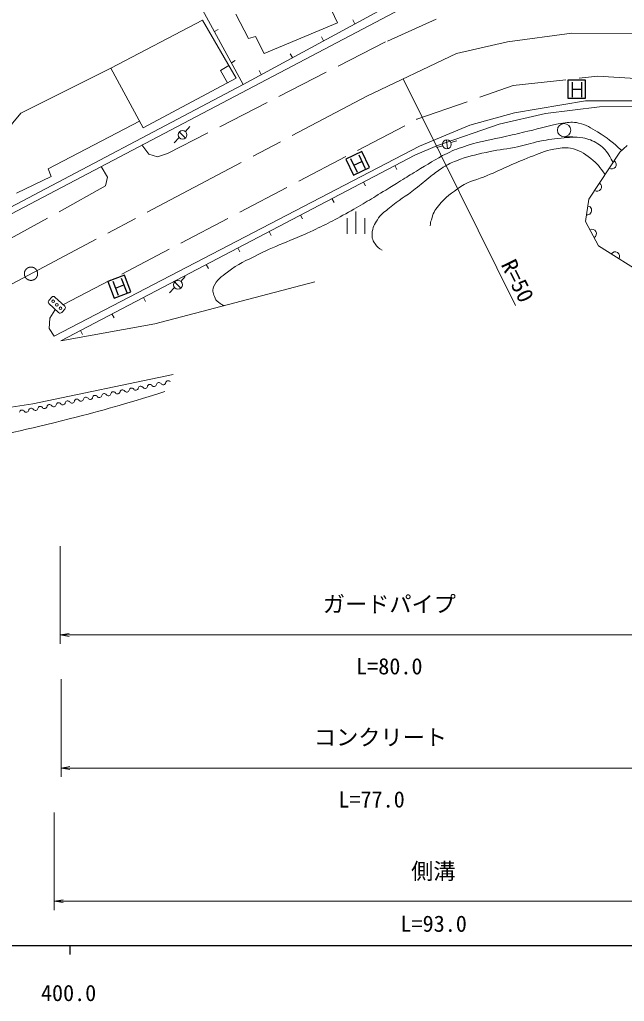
# Model space of a CAD drawing. Units: millimetres, scale not verified. Extents: x 40000 to 680000, y 20000 to 380000.
# Drawn here: x 462324 to 530496, y 198715 to 309310 of the extents above; entities that cross this region are included whole.
import ezdxf
from ezdxf.enums import TextEntityAlignment as Align

# ---------------------------------------------------------------- set-up
doc = ezdxf.new("R2010")
doc.units = ezdxf.units.MM
doc.header["$LTSCALE"] = 1000
doc.linetypes.add('CHAIN', pattern=[18.5, 12, -1.5, 3.5, -1.5])
doc.linetypes.add('DASHED', pattern=[7.5, 6, -1.5])
for name, color, linetype, lineweight in [('M-BMK', 2, 'CHAIN', 13), ('M-STR-HTXT', 7, 'Continuous', 13), ('M-STR-STRC', 7, 'Continuous', 25), ('M-TTL-BAND', 7, 'Continuous', 25), ('M-WORK', 1, 'Continuous', 13)]:
    doc.layers.add(name, color=color, linetype=linetype, lineweight=lineweight)
doc.styles.add('ＭＳ ゴシック', font='')
doc.styles.get('ＭＳ ゴシック').set_extended_font_data('MS Gothic')

# ---------------------------------------------------------------- blocks, each defined once
blk = doc.blocks.new('open_arrow')
at = {"color": 0, "linetype": 'Continuous', "lineweight": -2}
blk.add_lwpolyline([(7.5, 1.25), (0, 0), (7.5, -1.25)], dxfattribs=at)

msp = doc.modelspace()

# ---------------------------------------------------------------- linework, layer by layer
at = {"layer": 'M-BMK'}
for p, q in [((517318, 306823), (524583, 307802)), ((524583, 307802), (532347, 307755)), ((511566, 305504), (517318, 306823)), ((501453, 300688), (511566, 305504)), ((427634, 261672), (501453, 300688))]:
    msp.add_line(p, q, dxfattribs=at)
msp.add_circle((463606, 280685), 750, dxfattribs=at)
at = {"layer": 'M-STR-HTXT'}
for p, q in [((518205, 277114), (505567, 302647)), ((466908, 250000), (466908, 239000)), ((466908, 240000), (540734, 240000)), ((467000, 235000), (467000, 224000)), ((467000, 225000), (538116, 225000)), ((466220, 220000), (466220, 209000)), ((466220, 210000), (551833, 210000))]:
    msp.add_line(p, q, dxfattribs=at)
at = {"layer": 'M-STR-STRC'}
for p, q in [((526122, 302479), (524122, 302479)), ((524122, 302479), (524122, 300479)), ((524662, 300564), (524662, 302264)), ((525654, 302275), (525654, 300570)), ((526122, 300479), (526122, 302479)), ((524662, 301479), (525654, 301479)), ((524122, 300479), (526122, 300479)), ((500901, 294450), (499093, 293594)), ((501757, 292642), (500901, 294450)), ((499093, 293594), (499949, 291786)), ((500401, 292094), (499674, 293630)), ((500010, 292921), (500906, 293345)), ((500565, 294064), (501295, 292523)), ((499949, 291786), (501757, 292642)), ((474140, 280528), (472276, 279804)), ((473777, 280167), (474394, 278578)), ((474864, 278663), (474140, 280528)), ((472276, 279804), (472999, 277939)), ((473472, 278214), (472857, 279798)), ((473141, 279067), (474065, 279426)), ((472999, 277939), (474864, 278663))]:
    msp.add_line(p, q, dxfattribs=at)
at = {"layer": 'M-TTL-BAND'}
for p, q in [((40000, 205000), (579000, 205000)), ((468000, 205000), (468000, 204000))]:
    msp.add_line(p, q, dxfattribs=at)
at = {"layer": 'M-WORK'}
for p, q in [((492185, 321572), (498143, 308954)), ((487523, 302018), (481038, 313919)), ((419129, 265203), (507487, 311699)), ((505665, 311843), (487523, 302018)), ((488138, 307169), (486689, 309931)), ((472612, 303827), (482932, 309268)), ((482932, 309268), (486724, 302697)), ((498143, 308954), (489887, 305483)), ((500111, 308835), (499873, 309275)), ((484281, 307969), (484720, 308208)), ((488902, 307406), (488138, 307169)), ((489887, 305483), (488902, 307406)), ((496594, 306931), (496356, 307370)), ((493077, 305026), (492839, 305466)), ((486195, 304456), (486634, 304695)), ((462448, 298769), (472612, 303827)), ((476240, 297134), (472612, 303827)), ((484980, 303576), (485897, 304130)), ((485774, 302193), (484980, 303576)), ((489559, 303121), (489321, 303561)), ((418766, 265725), (487523, 302018)), ((486724, 302697), (476240, 297134)), ((526111, 300146), (518094, 298793)), ((531537, 300159), (526111, 300146)), ((460665, 296590), (462448, 298769)), ((518094, 298793), (513057, 297414)), ((521621, 298725), (516377, 297552)), ((527698, 299479), (521621, 298725)), ((531694, 299568), (527698, 299479)), ((475830, 297890), (465557, 292493)), ((516377, 297552), (509425, 295119)), ((481028, 295964), (480316, 296664)), ((481014, 296714), (481516, 297282)), ((507395, 295047), (513057, 297414)), ((480291, 296032), (479732, 295433)), ((510573, 294768), (510426, 295757)), ((510951, 295454), (511617, 295655)), ((523695, 296111), (524695, 296111)), ((507395, 295047), (466220, 273658)), ((509425, 295119), (506859, 294047)), ((510024, 295079), (509309, 294918)), ((526508, 289080), (529975, 294365)), ((529975, 294365), (530817, 295112)), ((466955, 273122), (506859, 294047)), ((465557, 292493), (465885, 291649)), ((504620, 292873), (504852, 292430)), ((465885, 291649), (461968, 289773)), ((501077, 291015), (501309, 290572)), ((497535, 289157), (497767, 288715)), ((526106, 286552), (526508, 289080)), ((500234, 285193), (500234, 287693)), ((493992, 287300), (494224, 286857)), ((499234, 285193), (499234, 286943)), ((501234, 285193), (501234, 286943)), ((527581, 283833), (526106, 286552)), ((490450, 285442), (490682, 284999)), ((486907, 283584), (487139, 283142)), ((538075, 277168), (527581, 283833)), ((483365, 281727), (483597, 281284)), ((479822, 279869), (480054, 279426)), ((480497, 279819), (480999, 280387)), ((477569, 275052), (495592, 279756)), ((479774, 279138), (479214, 278538)), ((480510, 279069), (479799, 279769)), ((465956, 278050), (465615, 277685)), ((467405, 277038), (466309, 278062)), ((476280, 278012), (476512, 277569)), ((465627, 277331), (466723, 276307)), ((467076, 276319), (467417, 276685)), ((472737, 276154), (472969, 275711)), ((466955, 273122), (477569, 275052)), ((469195, 274296), (469427, 273854)), ((479622, 269320), (463804, 266046)), ((463804, 266046), (454229, 264494))]:
    msp.add_line(p, q, dxfattribs=at)
at = {"layer": 'M-WORK', "linetype": 'DASHED'}
for p, q in [((509281, 309344), (503574, 306797)), ((503574, 306797), (479004, 294225)), ((517945, 301874), (527510, 302937)), ((527510, 302937), (536358, 302362)), ((507115, 298082), (517945, 301874)), ((467210, 277170), (507115, 298082)), ((476904, 294167), (476110, 295188)), ((479004, 294225), (477874, 293835)), ((477874, 293835), (476904, 294167)), ((471528, 292777), (472214, 291565)), ((472214, 291565), (472023, 290569)), ((472023, 290569), (457401, 282481)), ((465729, 275683), (466302, 276574)), ((465638, 274526), (465729, 275683)), ((466220, 273658), (465638, 274526))]:
    msp.add_line(p, q, dxfattribs=at)
at = {"layer": 'M-WORK'}
for centre, radius in [((523695, 296861), 750), ((480691, 296333), 500), ((510489, 295261), 500), ((480173, 279438), 500), ((466096, 277577), 150), ((466516, 277185), 150), ((466936, 276792), 150)]:
    msp.add_circle(centre, radius, dxfattribs=at)
for centre, radius, start, end in [((529064, 292977), 500, 236.74325, 56.74325), ((527419, 290468), 500, 236.74325, 56.74325), ((526307, 287816), 500, 260.96052, 80.96052), ((526843, 285192), 500, 298.46892, 118.46892), ((529451, 282645), 500, 327.58296, 147.58296), ((465797, 277514), 250, 136.94407, 226.94407), ((466139, 277879), 250, 46.94407, 136.94407), ((467235, 276855), 250, 316.94407, 46.94407), ((466893, 276490), 250, 226.94407, 316.94407), ((474949, 267525), 284, 33.93322, 168.75701), ((475420, 267842), 284, 213.93322, 348.75701), ((475978, 267731), 284, 33.93322, 168.75701), ((476449, 268049), 284, 213.93322, 348.75701), ((477007, 267938), 284, 33.93322, 168.75701), ((477478, 268255), 284, 213.93322, 348.75701), ((478036, 268144), 284, 33.93322, 168.75701), ((478507, 268461), 284, 213.93322, 348.75701), ((479064, 268351), 284, 33.93322, 168.75701), ((468776, 266286), 284, 33.93322, 168.75701), ((469247, 266604), 284, 213.93322, 348.75701), ((469805, 266493), 284, 33.93322, 168.75701), ((470276, 266810), 284, 213.93322, 348.75701), ((470833, 266699), 284, 33.93322, 168.75701), ((471305, 267016), 284, 213.93322, 348.75701), ((471862, 266906), 284, 33.93322, 168.75701), ((472334, 267223), 284, 213.93322, 348.75701), ((472891, 267112), 284, 33.93322, 168.75701), ((473363, 267429), 284, 213.93322, 348.75701), ((473920, 267318), 284, 33.93322, 168.75701), ((474392, 267636), 284, 213.93322, 348.75701), ((463631, 265254), 284, 33.93322, 168.75701), ((464103, 265571), 284, 213.93322, 348.75701), ((464660, 265461), 284, 33.93322, 168.75701), ((465132, 265778), 284, 213.93322, 348.75701), ((465689, 265667), 284, 33.93322, 168.75701), ((466161, 265984), 284, 213.93322, 348.75701), ((466718, 265873), 284, 33.93322, 168.75701), ((467190, 266191), 284, 213.93322, 348.75701), ((467747, 266080), 284, 33.93322, 168.75701), ((468218, 266397), 284, 213.93322, 348.75701), ((462603, 265048), 284, 33.93322, 168.75701), ((463074, 265365), 284, 213.93322, 348.75701)]:
    msp.add_arc(centre, radius, start, end, dxfattribs=at)
for points, knots in [([(530196, 294562), (529026, 295600), (528646, 295991), (527483, 296654), (526679, 297112), (526246, 297482), (525338, 297662), (524663, 297796), (524257, 297747), (523576, 297649), (522010, 297424), (521172, 297089), (519631, 296730), (518684, 296510), (518152, 296391), (517206, 296168), (515479, 295763), (514471, 295679), (512788, 295122), (511880, 294821), (511355, 294675), (510503, 294241), (509118, 293534), (508388, 293051), (507056, 292249), (506352, 291825), (505968, 291569), (505268, 291138), (504617, 290737), (504251, 290513), (503596, 290117), (501965, 289132), (501077, 288534), (499408, 287615), (497615, 286627), (496591, 286105), (494736, 285240), (493860, 284832), (493337, 284678), (492450, 284295), (491182, 283747), (490452, 283480), (489220, 282853), (487829, 282144), (486989, 281821), (485748, 280874), (485038, 280332), (484561, 280013), (484190, 279201), (483985, 278753), (484185, 278412), (484356, 277950), (484468, 277649), (484657, 277538), (484918, 277350), (485083, 277231), (485158, 277186), (485369, 277088)], [0, 0, 0, 0, 1, 1, 1, 2, 2, 2, 3, 3, 3, 4, 4, 4, 5, 5, 5, 6, 6, 6, 7, 7, 7, 8, 8, 8, 9, 9, 9, 10, 10, 10, 11, 11, 11, 12, 12, 12, 13, 13, 13, 14, 14, 14, 15, 15, 15, 16, 16, 16, 17, 17, 17, 18, 18, 18, 19, 19, 19, 19]), ([(503193, 283346), (502817, 283558), (502628, 283698), (502388, 284035), (502061, 284498), (502001, 284892), (502082, 285453), (502175, 286098), (502429, 286422), (502791, 286965), (503151, 287508), (503517, 287677), (504016, 288095), (505099, 289002), (505813, 289372), (506927, 290240), (507627, 290786), (507980, 291141), (508689, 291676), (509224, 292081), (509515, 292323), (510087, 292672), (510643, 293013), (510973, 293182), (511581, 293419), (512840, 293911), (513596, 294050), (514913, 294358), (516140, 294644), (516858, 294655), (518092, 294913), (519079, 295120), (519612, 295322), (520600, 295526), (521676, 295747), (522282, 295881), (523377, 295966), (524324, 296040), (524873, 296143), (525809, 295985), (526505, 295868), (526892, 295702), (527495, 295334), (528405, 294779), (528646, 294217), (529226, 293224)], [0, 0, 0, 0, 1, 1, 1, 2, 2, 2, 3, 3, 3, 4, 4, 4, 5, 5, 5, 6, 6, 6, 7, 7, 7, 8, 8, 8, 9, 9, 9, 10, 10, 10, 11, 11, 11, 12, 12, 12, 13, 13, 13, 14, 14, 14, 15, 15, 15, 15]), ([(528331, 291859), (527720, 292727), (527458, 293085), (526709, 293668), (525917, 294284), (525400, 294647), (524411, 294817), (523695, 294941), (523269, 294849), (522554, 294721), (521476, 294529), (520915, 294231), (519892, 293840), (517958, 293101), (516933, 292543), (515028, 291734), (513873, 291244), (513096, 291214), (512059, 290508), (510985, 289777), (510371, 289336), (509531, 288344), (509088, 287821), (508933, 287434), (508746, 286774), (508671, 286508), (508638, 286401), (508593, 286085)], [0, 0, 0, 0, 1, 1, 1, 2, 2, 2, 3, 3, 3, 4, 4, 4, 5, 5, 5, 6, 6, 6, 7, 7, 7, 8, 8, 8, 9, 9, 9, 9]), ([(478697, 267400), (473572, 265832), (472163, 265416), (467925, 264327), (463061, 263076), (460296, 262530), (455372, 261540), (454435, 261352), (453902, 261291), (452959, 261138), (450708, 260772), (449987, 260679), (447185, 260276)], [0, 0, 0, 0, 1, 1, 1, 2, 2, 2, 3, 3, 3, 4, 4, 4, 4])]:
    msp.add_open_spline(points, degree=3, knots=knots, dxfattribs=at)

# ---------------------------------------------------------------- block references
at = {"layer": 'M-STR-HTXT', "xscale": 133, "yscale": 133}
for p in [(466908, 240000), (467000, 225000), (466220, 210000)]:
    msp.add_blockref('open_arrow', p, dxfattribs=at)

# ---------------------------------------------------------------- texts
at = {"layer": 'M-STR-HTXT', "style": 'ＭＳ ゴシック'}
msp.add_text('R=50', height=1833, rotation=296.333, dxfattribs=at).set_placement((516046, 281474), align=Align.BOTTOM_LEFT)
for s, p in [('ガードパイプ', (496500, 242000)), ('コンクリート', (495500, 227000)), ('側溝', (506460, 211925))]:
    msp.add_text(s, height=1833, dxfattribs=at).set_placement(p, align=Align.BOTTOM_LEFT)
for s, p in [('L=80.0', (504000, 235000)), ('L=77.0', (502000, 220000)), ('L=93.0', (509000, 206000))]:
    msp.add_text(s, height=1833, dxfattribs=at).set_placement(p, align=Align.BOTTOM_CENTER)
at = {"layer": 'M-TTL-BAND', "style": 'ＭＳ ゴシック'}
msp.add_text('400.0', height=1833, dxfattribs=at).set_placement((467844, 198195), align=Align.BOTTOM_CENTER)

doc.saveas('drawing.dxf')
